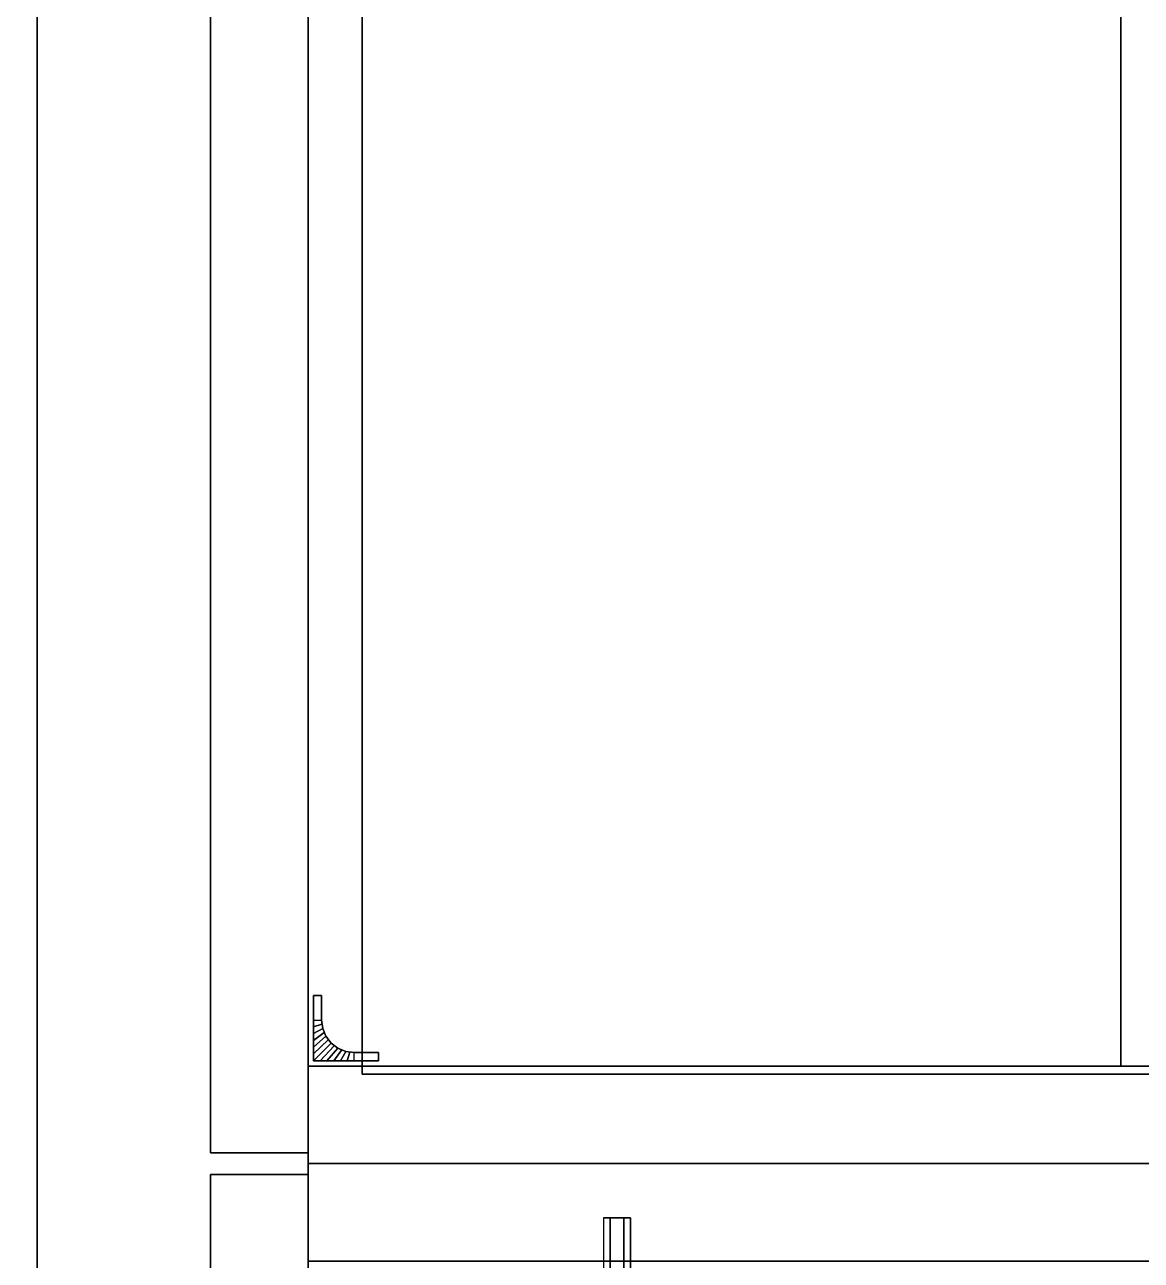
# Model space of a CAD drawing. Extents: x 0 to 4068, y -150 to 4325.
# Drawn here: x 1564.7 to 1770.7, y 2214.7 to 2442.7 of the extents above; entities that cross this region are included whole.
import ezdxf

# ---------------------------------------------------------------- set-up
doc = ezdxf.new("R2010")
doc.units = 0
for name, color, linetype in [('LAYER0', 7, 'CONTINUOUS'), ('LAYER422', 7, 'CONTINUOUS'), ('LAYER423', 253, 'CONTINUOUS'), ('LAYER427', 254, 'CONTINUOUS'), ('LAYER428', 254, 'CONTINUOUS'), ('LAYER429', 254, 'CONTINUOUS'), ('LAYER430', 7, 'CONTINUOUS'), ('LAYER431', 7, 'CONTINUOUS'), ('LAYER432', 7, 'CONTINUOUS'), ('LAYER437', 7, 'CONTINUOUS'), ('LAYER465', 7, 'CONTINUOUS'), ('LAYER474', 253, 'CONTINUOUS'), ('LAYER476', 254, 'CONTINUOUS'), ('LAYER821', 19, 'CONTINUOUS')]:
    doc.layers.add(name, color=color, linetype=linetype)

msp = doc.modelspace()

# ---------------------------------------------------------------- linework, layer by layer
at = {"layer": 'LAYER0', "invisible_edges": 1}
for points in [[(4068, 4325, -5), (0, -150, -5), (0, 4325, -5), (4068, 4325, -5)], [(0, -150, -5), (4068, 4325, -5), (4068, -150, -5), (0, -150, -5)], [(4068, -150), (0, 4325), (0, -150), (4068, -150)], [(0, 4325), (4068, -150), (4068, 4325), (0, 4325)]]:
    msp.add_3dface(points, dxfattribs=at)
at = {"layer": 'LAYER422', "invisible_edges": 1}
for points in [[(2153, 2250.5, 149), (1617, 2994.5, 149), (2153, 2994.5, 149), (2153, 2250.5, 149)], [(1617, 2994.5, 149), (2153, 2250.5, 149), (1617, 2250.5, 149), (1617, 2994.5, 149)], [(1617, 2250.5, 167), (1617, 2994.5, 149), (1617, 2250.5, 149), (1617, 2250.5, 167)], [(1617, 2994.5, 149), (1617, 2250.5, 167), (1617, 2994.5, 167), (1617, 2994.5, 149)], [(1617, 2250.5, 167), (2153, 2994.5, 167), (1617, 2994.5, 167), (1617, 2250.5, 167)], [(2153, 2994.5, 167), (1617, 2250.5, 167), (2153, 2250.5, 167), (2153, 2994.5, 167)], [(2153, 2250.5, 149), (1617, 2250.5, 167), (1617, 2250.5, 149), (2153, 2250.5, 149)], [(1617, 2250.5, 167), (2153, 2250.5, 149), (2153, 2250.5, 167), (1617, 2250.5, 167)]]:
    msp.add_3dface(points, dxfattribs=at)
at = {"layer": 'LAYER423', "invisible_edges": 1}
for points in [[(1599, 3010.5, 148), (1617, 2234.5, 148), (1599, 2234.5, 148), (1599, 3010.5, 148)], [(1617, 2234.5, 148), (1599, 3010.5, 148), (1617, 3010.5, 148), (1617, 2234.5, 148)], [(1617, 3010.5, 868), (1599, 2234.5, 868), (1617, 2234.5, 868), (1617, 3010.5, 868)], [(1599, 2234.5, 868), (1617, 3010.5, 868), (1599, 3010.5, 868), (1599, 2234.5, 868)], [(1599, 2234.5, 868), (1599, 3010.5, 148), (1599, 2234.5, 148), (1599, 2234.5, 868)], [(1599, 3010.5, 148), (1599, 2234.5, 868), (1599, 3010.5, 868), (1599, 3010.5, 148)], [(1617, 3010.5, 868), (1617, 2234.5, 148), (1617, 3010.5, 148), (1617, 3010.5, 868)], [(1617, 2234.5, 148), (1617, 3010.5, 868), (1617, 2234.5, 868), (1617, 2234.5, 148)], [(1599, 2234.5, 868), (1617, 2234.5, 148), (1617, 2234.5, 868), (1599, 2234.5, 868)], [(1617, 2234.5, 148), (1599, 2234.5, 868), (1599, 2234.5, 148), (1617, 2234.5, 148)]]:
    msp.add_3dface(points, dxfattribs=at)
at = {"layer": 'LAYER427'}
for points in [[(1619.5, 2263.5, 169), (1618, 2263.5, 169), (1618, 2263.5, 181), (1619.5, 2263.5, 181)], [(1618, 2263.5, 169), (1618, 2251.5, 169), (1618, 2251.5, 181), (1618, 2263.5, 181)], [(1619.5, 2263.5, 181), (1618, 2263.5, 181), (1618, 2263.5, 169), (1619.5, 2263.5, 169)], [(1619.5, 2263.5, 169), (1619.5, 2259, 169), (1619.5, 2259, 181), (1619.5, 2263.5, 181)], [(1625.5, 2253, 169), (1625.5, 2253, 181), (1630, 2253, 181), (1630, 2253, 169)], [(1630, 2253, 181), (1630, 2251.5, 181), (1630, 2251.5, 169), (1630, 2253, 169)], [(1618, 2251.5, 181), (1630, 2251.5, 181), (1630, 2251.5, 169), (1618, 2251.5, 169)]]:
    msp.add_3dface(points, dxfattribs=at)
at = {"layer": 'LAYER427', "invisible_edges": 1}
for points in [[(1619.5, 2259, 169), (1618, 2259, 169), (1618, 2263.5, 169), (1619.5, 2263.5, 169)], [(1619.5, 2259, 181), (1618, 2259, 181), (1618, 2263.5, 181), (1619.5, 2263.5, 181)], [(1625.5, 2253, 169), (1625.5, 2251.5, 169), (1630, 2251.5, 169), (1630, 2253, 169)], [(1625.5, 2253, 181), (1625.5, 2251.5, 181), (1630, 2251.5, 181), (1630, 2253, 181)]]:
    msp.add_3dface(points, dxfattribs=at)
at = {"layer": 'LAYER428'}
for points in [[(1619.5, 2263.5, 502), (1618, 2263.5, 502), (1618, 2263.5, 514), (1619.5, 2263.5, 514)], [(1618, 2263.5, 502), (1618, 2251.5, 502), (1618, 2251.5, 514), (1618, 2263.5, 514)], [(1619.5, 2263.5, 514), (1618, 2263.5, 514), (1618, 2263.5, 502), (1619.5, 2263.5, 502)], [(1619.5, 2263.5, 502), (1619.5, 2259, 502), (1619.5, 2259, 514), (1619.5, 2263.5, 514)], [(1625.5, 2253, 502), (1625.5, 2253, 514), (1630, 2253, 514), (1630, 2253, 502)], [(1630, 2253, 514), (1630, 2251.5, 514), (1630, 2251.5, 502), (1630, 2253, 502)], [(1618, 2251.5, 514), (1630, 2251.5, 514), (1630, 2251.5, 502), (1618, 2251.5, 502)]]:
    msp.add_3dface(points, dxfattribs=at)
at = {"layer": 'LAYER428', "invisible_edges": 1}
for points in [[(1619.5, 2259, 502), (1618, 2259, 502), (1618, 2263.5, 502), (1619.5, 2263.5, 502)], [(1619.5, 2259, 514), (1618, 2259, 514), (1618, 2263.5, 514), (1619.5, 2263.5, 514)], [(1625.5, 2253, 502), (1625.5, 2251.5, 502), (1630, 2251.5, 502), (1630, 2253, 502)], [(1625.5, 2253, 514), (1625.5, 2251.5, 514), (1630, 2251.5, 514), (1630, 2253, 514)]]:
    msp.add_3dface(points, dxfattribs=at)
at = {"layer": 'LAYER429'}
for points in [[(1619.5, 2263.5, 826), (1618, 2263.5, 826), (1618, 2263.5, 838), (1619.5, 2263.5, 838)], [(1618, 2263.5, 826), (1618, 2251.5, 826), (1618, 2251.5, 838), (1618, 2263.5, 838)], [(1619.5, 2263.5, 838), (1618, 2263.5, 838), (1618, 2263.5, 826), (1619.5, 2263.5, 826)], [(1619.5, 2263.5, 826), (1619.5, 2259, 826), (1619.5, 2259, 838), (1619.5, 2263.5, 838)], [(1625.5, 2253, 826), (1625.5, 2253, 838), (1630, 2253, 838), (1630, 2253, 826)], [(1630, 2253, 838), (1630, 2251.5, 838), (1630, 2251.5, 826), (1630, 2253, 826)], [(1618, 2251.5, 838), (1630, 2251.5, 838), (1630, 2251.5, 826), (1618, 2251.5, 826)]]:
    msp.add_3dface(points, dxfattribs=at)
at = {"layer": 'LAYER429', "invisible_edges": 1}
for points in [[(1619.5, 2259, 826), (1618, 2259, 826), (1618, 2263.5, 826), (1619.5, 2263.5, 826)], [(1619.5, 2259, 838), (1618, 2259, 838), (1618, 2263.5, 838), (1619.5, 2263.5, 838)], [(1625.5, 2253, 826), (1625.5, 2251.5, 826), (1630, 2251.5, 826), (1630, 2253, 826)], [(1625.5, 2253, 838), (1625.5, 2251.5, 838), (1630, 2251.5, 838), (1630, 2253, 838)]]:
    msp.add_3dface(points, dxfattribs=at)
at = {"layer": 'LAYER430', "invisible_edges": 1}
for points in [[(1767, 2994.5, 228), (1617, 2250.5, 228), (1767, 2250.5, 228), (1767, 2994.5, 228)], [(1617, 2250.5, 228), (1767, 2994.5, 228), (1617, 2994.5, 228), (1617, 2250.5, 228)], [(1617, 2994.5, 210), (1617, 2250.5, 228), (1617, 2994.5, 228), (1617, 2994.5, 210)], [(1617, 2250.5, 228), (1617, 2994.5, 210), (1617, 2250.5, 210), (1617, 2250.5, 228)], [(1617, 2994.5, 210), (1767, 2250.5, 210), (1617, 2250.5, 210), (1617, 2994.5, 210)], [(1767, 2250.5, 210), (1617, 2994.5, 210), (1767, 2994.5, 210), (1767, 2250.5, 210)], [(1767, 2250.5, 210), (1767, 2994.5, 228), (1767, 2250.5, 228), (1767, 2250.5, 210)], [(1767, 2994.5, 228), (1767, 2250.5, 210), (1767, 2994.5, 210), (1767, 2994.5, 228)], [(1767, 2250.5, 210), (1617, 2250.5, 228), (1617, 2250.5, 210), (1767, 2250.5, 210)], [(1617, 2250.5, 228), (1767, 2250.5, 210), (1767, 2250.5, 228), (1617, 2250.5, 228)]]:
    msp.add_3dface(points, dxfattribs=at)
at = {"layer": 'LAYER431', "invisible_edges": 1}
for points in [[(1767, 2994.5, 210), (1617, 2250.5, 210), (1767, 2250.5, 210), (1767, 2994.5, 210)], [(1617, 2250.5, 210), (1767, 2994.5, 210), (1617, 2994.5, 210), (1617, 2250.5, 210)], [(1617, 2994.5, 192), (1617, 2250.5, 210), (1617, 2994.5, 210), (1617, 2994.5, 192)], [(1617, 2250.5, 210), (1617, 2994.5, 192), (1617, 2250.5, 192), (1617, 2250.5, 210)], [(1617, 2994.5, 192), (1767, 2250.5, 192), (1617, 2250.5, 192), (1617, 2994.5, 192)], [(1767, 2250.5, 192), (1617, 2994.5, 192), (1767, 2994.5, 192), (1767, 2250.5, 192)], [(1767, 2250.5, 192), (1767, 2994.5, 210), (1767, 2250.5, 210), (1767, 2250.5, 192)], [(1767, 2994.5, 210), (1767, 2250.5, 192), (1767, 2994.5, 192), (1767, 2994.5, 210)], [(1767, 2250.5, 192), (1617, 2250.5, 210), (1617, 2250.5, 192), (1767, 2250.5, 192)], [(1617, 2250.5, 210), (1767, 2250.5, 192), (1767, 2250.5, 210), (1617, 2250.5, 210)]]:
    msp.add_3dface(points, dxfattribs=at)
at = {"layer": 'LAYER432', "invisible_edges": 1}
for points in [[(1767, 2994.5, 246), (1617, 2250.5, 246), (1767, 2250.5, 246), (1767, 2994.5, 246)], [(1617, 2250.5, 246), (1767, 2994.5, 246), (1617, 2994.5, 246), (1617, 2250.5, 246)], [(1617, 2994.5, 228), (1617, 2250.5, 246), (1617, 2994.5, 246), (1617, 2994.5, 228)], [(1617, 2250.5, 246), (1617, 2994.5, 228), (1617, 2250.5, 228), (1617, 2250.5, 246)], [(1617, 2994.5, 228), (1767, 2250.5, 228), (1617, 2250.5, 228), (1617, 2994.5, 228)], [(1767, 2250.5, 228), (1617, 2994.5, 228), (1767, 2994.5, 228), (1767, 2250.5, 228)], [(1767, 2250.5, 228), (1767, 2994.5, 246), (1767, 2250.5, 246), (1767, 2250.5, 228)], [(1767, 2994.5, 246), (1767, 2250.5, 228), (1767, 2994.5, 228), (1767, 2994.5, 246)], [(1767, 2250.5, 228), (1617, 2250.5, 246), (1617, 2250.5, 228), (1767, 2250.5, 228)], [(1617, 2250.5, 246), (1767, 2250.5, 228), (1767, 2250.5, 246), (1617, 2250.5, 246)]]:
    msp.add_3dface(points, dxfattribs=at)
at = {"layer": 'LAYER437', "invisible_edges": 1}
for points in [[(2153, 2250.5, 148), (1617, 2250.5, 868), (2153, 2250.5, 868), (2153, 2250.5, 148)], [(1617, 2250.5, 868), (2153, 2250.5, 148), (1617, 2250.5, 148), (1617, 2250.5, 868)], [(2153, 2250.5, 148), (1617, 2232.5, 148), (1617, 2250.5, 148), (2153, 2250.5, 148)], [(1617, 2232.5, 148), (2153, 2250.5, 148), (2153, 2232.5, 148), (1617, 2232.5, 148)], [(1617, 2232.5, 148), (1617, 2250.5, 868), (1617, 2250.5, 148), (1617, 2232.5, 148)], [(1617, 2250.5, 868), (1617, 2232.5, 148), (1617, 2232.5, 868), (1617, 2250.5, 868)], [(2153, 2232.5, 868), (1617, 2250.5, 868), (1617, 2232.5, 868), (2153, 2232.5, 868)], [(1617, 2250.5, 868), (2153, 2232.5, 868), (2153, 2250.5, 868), (1617, 2250.5, 868)], [(1617, 2232.5, 148), (2153, 2232.5, 868), (1617, 2232.5, 868), (1617, 2232.5, 148)], [(2153, 2232.5, 868), (1617, 2232.5, 148), (2153, 2232.5, 148), (2153, 2232.5, 868)]]:
    msp.add_3dface(points, dxfattribs=at)
at = {"layer": 'LAYER465', "invisible_edges": 1}
for points in [[(2153, 2232.5, 148), (1617, 2214.5, 148), (1617, 2232.5, 148), (2153, 2232.5, 148)], [(1617, 2214.5, 148), (2153, 2232.5, 148), (2153, 2214.5, 148), (1617, 2214.5, 148)], [(1617, 2232.5, 868), (1617, 2214.5, 148), (1617, 2214.5, 868), (1617, 2232.5, 868)], [(1617, 2214.5, 148), (1617, 2232.5, 868), (1617, 2232.5, 148), (1617, 2214.5, 148)], [(2153, 2214.5, 868), (1617, 2232.5, 868), (1617, 2214.5, 868), (2153, 2214.5, 868)], [(1617, 2232.5, 868), (2153, 2214.5, 868), (2153, 2232.5, 868), (1617, 2232.5, 868)], [(1617, 2232.5, 868), (2153, 2232.5, 148), (1617, 2232.5, 148), (1617, 2232.5, 868)], [(2153, 2232.5, 148), (1617, 2232.5, 868), (2153, 2232.5, 868), (2153, 2232.5, 148)]]:
    msp.add_3dface(points, dxfattribs=at)
at = {"layer": 'LAYER474', "invisible_edges": 1}
for points in [[(1599, 2230.5, 151), (1617, 1934.5, 151), (1599, 1934.5, 151), (1599, 2230.5, 151)], [(1617, 1934.5, 151), (1599, 2230.5, 151), (1617, 2230.5, 151), (1617, 1934.5, 151)], [(1617, 2230.5, 865), (1599, 1934.5, 865), (1617, 1934.5, 865), (1617, 2230.5, 865)], [(1599, 1934.5, 865), (1617, 2230.5, 865), (1599, 2230.5, 865), (1599, 1934.5, 865)], [(1599, 2230.5, 151), (1617, 2230.5, 865), (1617, 2230.5, 151), (1599, 2230.5, 151)], [(1617, 2230.5, 865), (1599, 2230.5, 151), (1599, 2230.5, 865), (1617, 2230.5, 865)], [(1599, 1934.5, 865), (1599, 2230.5, 151), (1599, 1934.5, 151), (1599, 1934.5, 865)], [(1599, 2230.5, 151), (1599, 1934.5, 865), (1599, 2230.5, 865), (1599, 2230.5, 151)], [(1617, 2230.5, 865), (1617, 1934.5, 151), (1617, 2230.5, 151), (1617, 2230.5, 865)], [(1617, 1934.5, 151), (1617, 2230.5, 865), (1617, 1934.5, 865), (1617, 1934.5, 151)]]:
    msp.add_3dface(points, dxfattribs=at)
at = {"layer": 'LAYER476'}
for points in [[(1671.5, 2222.5, 496.5), (1676.5, 2222.5, 496.5), (1675.25, 2222.5, 498.665), (1672.75, 2222.5, 498.665)], [(1671.5, 2222.5, 496.5), (1672.75, 2222.5, 494.3349), (1675.25, 2222.5, 494.3349), (1676.5, 2222.5, 496.5)]]:
    msp.add_3dface(points, dxfattribs=at)
at = {"layer": 'LAYER821'}
for points, invisible_edges in [([(1627.02, 2249, 868), (1580.58, 3727.53, 868), (1581.76, 3743.63, 868), (1627.02, 2249, 868)], 5), ([(1627.02, 2249, 868), (1581.76, 3743.63, 868), (1627.02, 2996, 868), (1627.02, 2249, 868)], 3), ([(1627.02, 2249, 868), (1577.27, 3711.95, 868), (1580.58, 3727.53, 868), (1627.02, 2249, 868)], 5), ([(1627.02, 2249, 868), (1571.59, 3697.17, 868), (1577.27, 3711.95, 868), (1627.02, 2249, 868)], 5), ([(1567, 1439, 868), (1571.59, 3697.17, 868), (1627.02, 2249, 868), (1567, 1439, 868)], 7), ([(1567, 3533, 868), (1571.59, 3697.17, 868), (1567, 1439, 868), (1567, 3533, 868)], 3), ([(1567, 3533, 922), (1567, 1439, 868), (1567, 1439, 922), (1567, 3533, 922)], 1), ([(1567, 1439, 868), (1567, 3533, 922), (1567, 3533, 868), (1567, 1439, 868)], 1), ([(1627.02, 2996, 922), (1567, 3533, 922), (1627.02, 2249, 922), (1627.02, 2996, 922)], 3), ([(1567, 1439, 922), (1627.02, 2249, 922), (1567, 3533, 922), (1567, 1439, 922)], 3), ([(1567, 1439, 868), (1627.02, 2249, 868), (2153, 1439, 868), (1567, 1439, 868)], 3), ([(1627.02, 2249, 922), (1567, 1439, 922), (2153, 1439, 922), (1627.02, 2249, 922)], 5), ([(2153, 1439, 868), (1627.02, 2249, 868), (2068, 2249, 868), (2153, 1439, 868)], 5), ([(1627.02, 2249, 922), (2153, 1439, 922), (2068, 2249, 922), (1627.02, 2249, 922)], 3)]:
    msp.add_3dface(points, dxfattribs=dict(at, invisible_edges=invisible_edges))

# ---------------------------------------------------------------- meshes
at = {"layer": 'LAYER427'}
mesh = msp.add_polymesh((2, 7), dxfattribs=at)
for k, corner in enumerate([(1619.5, 2259, 169), (1619.551, 2258.217, 169), (1619.704, 2257.447, 169), (1619.957, 2256.704, 169), (1620.304, 2256, 169), (1620.74, 2255.347, 169), (1621.257, 2254.757, 169), (1618, 2259, 169), (1618, 2257.75, 169), (1618, 2256.5, 169), (1618, 2255.25, 169), (1618, 2254, 169), (1618, 2252.75, 169), (1618, 2251.5, 169)]):
    mesh.set_mesh_vertex(divmod(k, 7), corner)
mesh = msp.add_polymesh((2, 7), dxfattribs=at)
for k, corner in enumerate([(1619.5, 2259, 181), (1619.551, 2258.217, 181), (1619.704, 2257.447, 181), (1619.957, 2256.704, 181), (1620.304, 2256, 181), (1620.74, 2255.347, 181), (1621.257, 2254.757, 181), (1618, 2259, 181), (1618, 2257.75, 181), (1618, 2256.5, 181), (1618, 2255.25, 181), (1618, 2254, 181), (1618, 2252.75, 181), (1618, 2251.5, 181)]):
    mesh.set_mesh_vertex(divmod(k, 7), corner)
mesh = msp.add_polymesh((2, 7), dxfattribs=at)
for k, corner in enumerate([(1625.5, 2253, 169), (1623.947, 2253.204, 169), (1622.5, 2253.804, 169), (1621.257, 2254.757, 169), (1620.304, 2256, 169), (1619.704, 2257.447, 169), (1619.5, 2259, 169), (1625.5, 2253, 181), (1623.947, 2253.204, 181), (1622.5, 2253.804, 181), (1621.257, 2254.757, 181), (1620.304, 2256, 181), (1619.704, 2257.447, 181), (1619.5, 2259, 181)]):
    mesh.set_mesh_vertex(divmod(k, 7), corner)
mesh = msp.add_polymesh((2, 7), dxfattribs=at)
for k, corner in enumerate([(1625.5, 2253, 169), (1624.717, 2253.051, 169), (1623.947, 2253.204, 169), (1623.204, 2253.457, 169), (1622.5, 2253.804, 169), (1621.847, 2254.24, 169), (1621.257, 2254.757, 169), (1625.5, 2251.5, 169), (1624.25, 2251.5, 169), (1623, 2251.5, 169), (1621.75, 2251.5, 169), (1620.5, 2251.5, 169), (1619.25, 2251.5, 169), (1618, 2251.5, 169)]):
    mesh.set_mesh_vertex(divmod(k, 7), corner)
mesh = msp.add_polymesh((2, 7), dxfattribs=at)
for k, corner in enumerate([(1625.5, 2253, 181), (1624.717, 2253.051, 181), (1623.947, 2253.204, 181), (1623.204, 2253.457, 181), (1622.5, 2253.804, 181), (1621.847, 2254.24, 181), (1621.257, 2254.757, 181), (1625.5, 2251.5, 181), (1624.25, 2251.5, 181), (1623, 2251.5, 181), (1621.75, 2251.5, 181), (1620.5, 2251.5, 181), (1619.25, 2251.5, 181), (1618, 2251.5, 181)]):
    mesh.set_mesh_vertex(divmod(k, 7), corner)
at = {"layer": 'LAYER428'}
mesh = msp.add_polymesh((2, 7), dxfattribs=at)
for k, corner in enumerate([(1619.5, 2259, 502), (1619.551, 2258.217, 502), (1619.704, 2257.447, 502), (1619.957, 2256.704, 502), (1620.304, 2256, 502), (1620.74, 2255.347, 502), (1621.257, 2254.757, 502), (1618, 2259, 502), (1618, 2257.75, 502), (1618, 2256.5, 502), (1618, 2255.25, 502), (1618, 2254, 502), (1618, 2252.75, 502), (1618, 2251.5, 502)]):
    mesh.set_mesh_vertex(divmod(k, 7), corner)
mesh = msp.add_polymesh((2, 7), dxfattribs=at)
for k, corner in enumerate([(1619.5, 2259, 514), (1619.551, 2258.217, 514), (1619.704, 2257.447, 514), (1619.957, 2256.704, 514), (1620.304, 2256, 514), (1620.74, 2255.347, 514), (1621.257, 2254.757, 514), (1618, 2259, 514), (1618, 2257.75, 514), (1618, 2256.5, 514), (1618, 2255.25, 514), (1618, 2254, 514), (1618, 2252.75, 514), (1618, 2251.5, 514)]):
    mesh.set_mesh_vertex(divmod(k, 7), corner)
mesh = msp.add_polymesh((2, 7), dxfattribs=at)
for k, corner in enumerate([(1625.5, 2253, 502), (1623.947, 2253.204, 502), (1622.5, 2253.804, 502), (1621.257, 2254.757, 502), (1620.304, 2256, 502), (1619.704, 2257.447, 502), (1619.5, 2259, 502), (1625.5, 2253, 514), (1623.947, 2253.204, 514), (1622.5, 2253.804, 514), (1621.257, 2254.757, 514), (1620.304, 2256, 514), (1619.704, 2257.447, 514), (1619.5, 2259, 514)]):
    mesh.set_mesh_vertex(divmod(k, 7), corner)
mesh = msp.add_polymesh((2, 7), dxfattribs=at)
for k, corner in enumerate([(1625.5, 2253, 502), (1624.717, 2253.051, 502), (1623.947, 2253.204, 502), (1623.204, 2253.457, 502), (1622.5, 2253.804, 502), (1621.847, 2254.24, 502), (1621.257, 2254.757, 502), (1625.5, 2251.5, 502), (1624.25, 2251.5, 502), (1623, 2251.5, 502), (1621.75, 2251.5, 502), (1620.5, 2251.5, 502), (1619.25, 2251.5, 502), (1618, 2251.5, 502)]):
    mesh.set_mesh_vertex(divmod(k, 7), corner)
mesh = msp.add_polymesh((2, 7), dxfattribs=at)
for k, corner in enumerate([(1625.5, 2253, 514), (1624.717, 2253.051, 514), (1623.947, 2253.204, 514), (1623.204, 2253.457, 514), (1622.5, 2253.804, 514), (1621.847, 2254.24, 514), (1621.257, 2254.757, 514), (1625.5, 2251.5, 514), (1624.25, 2251.5, 514), (1623, 2251.5, 514), (1621.75, 2251.5, 514), (1620.5, 2251.5, 514), (1619.25, 2251.5, 514), (1618, 2251.5, 514)]):
    mesh.set_mesh_vertex(divmod(k, 7), corner)
at = {"layer": 'LAYER429'}
mesh = msp.add_polymesh((2, 7), dxfattribs=at)
for k, corner in enumerate([(1619.5, 2259, 826), (1619.551, 2258.217, 826), (1619.704, 2257.447, 826), (1619.957, 2256.704, 826), (1620.304, 2256, 826), (1620.74, 2255.347, 826), (1621.257, 2254.757, 826), (1618, 2259, 826), (1618, 2257.75, 826), (1618, 2256.5, 826), (1618, 2255.25, 826), (1618, 2254, 826), (1618, 2252.75, 826), (1618, 2251.5, 826)]):
    mesh.set_mesh_vertex(divmod(k, 7), corner)
mesh = msp.add_polymesh((2, 7), dxfattribs=at)
for k, corner in enumerate([(1619.5, 2259, 838), (1619.551, 2258.217, 838), (1619.704, 2257.447, 838), (1619.957, 2256.704, 838), (1620.304, 2256, 838), (1620.74, 2255.347, 838), (1621.257, 2254.757, 838), (1618, 2259, 838), (1618, 2257.75, 838), (1618, 2256.5, 838), (1618, 2255.25, 838), (1618, 2254, 838), (1618, 2252.75, 838), (1618, 2251.5, 838)]):
    mesh.set_mesh_vertex(divmod(k, 7), corner)
mesh = msp.add_polymesh((2, 7), dxfattribs=at)
for k, corner in enumerate([(1625.5, 2253, 826), (1623.947, 2253.204, 826), (1622.5, 2253.804, 826), (1621.257, 2254.757, 826), (1620.304, 2256, 826), (1619.704, 2257.447, 826), (1619.5, 2259, 826), (1625.5, 2253, 838), (1623.947, 2253.204, 838), (1622.5, 2253.804, 838), (1621.257, 2254.757, 838), (1620.304, 2256, 838), (1619.704, 2257.447, 838), (1619.5, 2259, 838)]):
    mesh.set_mesh_vertex(divmod(k, 7), corner)
mesh = msp.add_polymesh((2, 7), dxfattribs=at)
for k, corner in enumerate([(1625.5, 2253, 826), (1624.717, 2253.051, 826), (1623.947, 2253.204, 826), (1623.204, 2253.457, 826), (1622.5, 2253.804, 826), (1621.847, 2254.24, 826), (1621.257, 2254.757, 826), (1625.5, 2251.5, 826), (1624.25, 2251.5, 826), (1623, 2251.5, 826), (1621.75, 2251.5, 826), (1620.5, 2251.5, 826), (1619.25, 2251.5, 826), (1618, 2251.5, 826)]):
    mesh.set_mesh_vertex(divmod(k, 7), corner)
mesh = msp.add_polymesh((2, 7), dxfattribs=at)
for k, corner in enumerate([(1625.5, 2253, 838), (1624.717, 2253.051, 838), (1623.947, 2253.204, 838), (1623.204, 2253.457, 838), (1622.5, 2253.804, 838), (1621.847, 2254.24, 838), (1621.257, 2254.757, 838), (1625.5, 2251.5, 838), (1624.25, 2251.5, 838), (1623, 2251.5, 838), (1621.75, 2251.5, 838), (1620.5, 2251.5, 838), (1619.25, 2251.5, 838), (1618, 2251.5, 838)]):
    mesh.set_mesh_vertex(divmod(k, 7), corner)
at = {"layer": 'LAYER476'}
mesh = msp.add_polymesh((2, 6), dxfattribs=dict(at, n_close=True))
for k, corner in enumerate([(1671.5, 2206.5, 496.5), (1672.75, 2206.5, 498.665), (1675.25, 2206.5, 498.665), (1676.5, 2206.5, 496.5), (1675.25, 2206.5, 494.3349), (1672.75, 2206.5, 494.3349), (1671.5, 2222.5, 496.5), (1672.75, 2222.5, 498.665), (1675.25, 2222.5, 498.665), (1676.5, 2222.5, 496.5), (1675.25, 2222.5, 494.3349), (1672.75, 2222.5, 494.3349)]):
    mesh.set_mesh_vertex(divmod(k, 6), corner)

doc.saveas('drawing.dxf')
